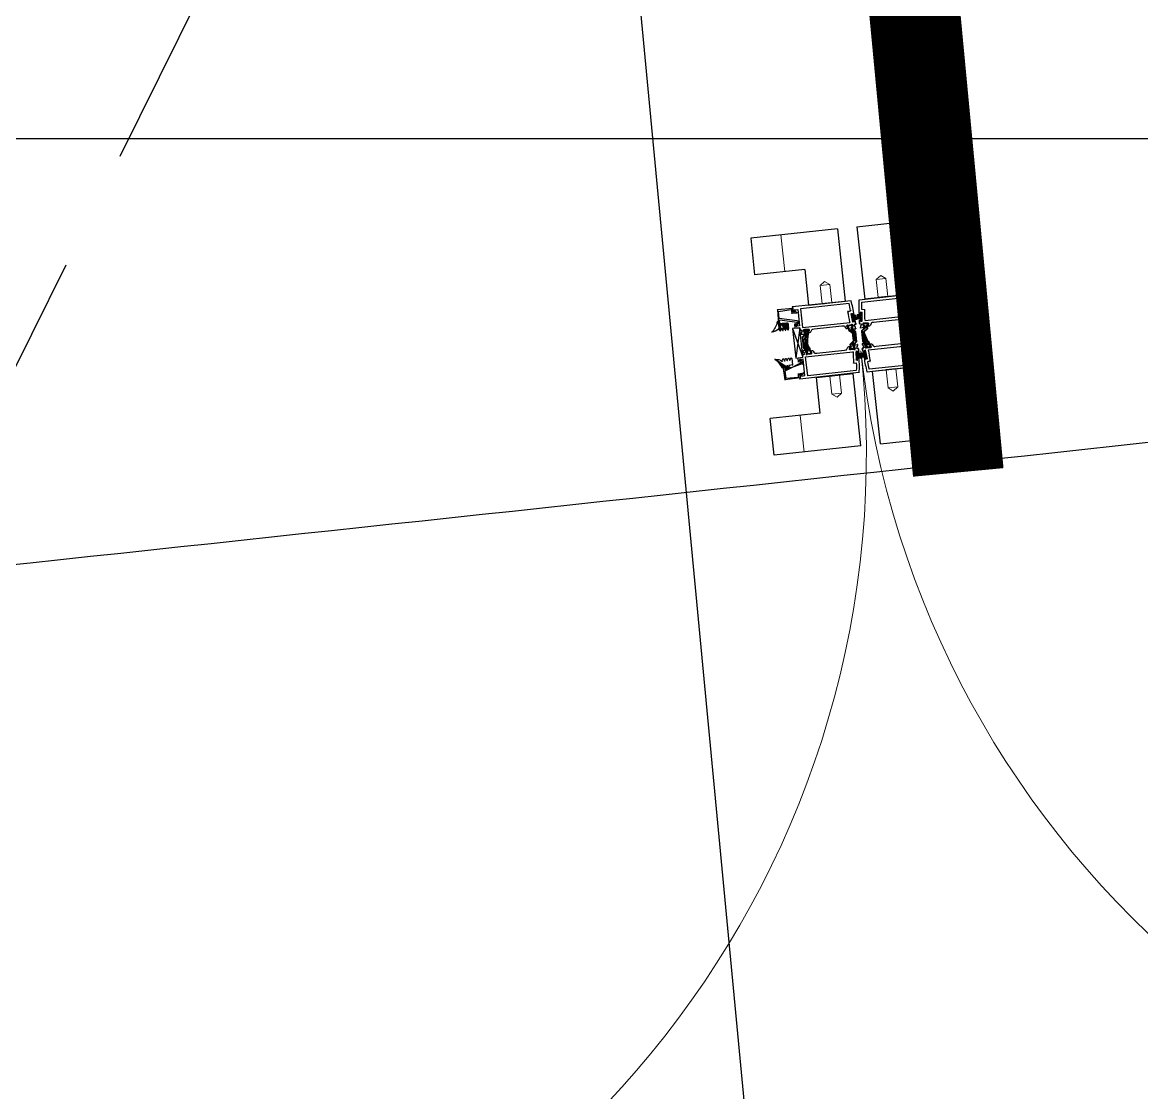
# Model space of a CAD drawing. Header units: inches. Extents: x 0 to 1813292486, y 0 to 3473589894.
# Drawn here: x 600656394 to 600657317, y 3473203231 to 3473204114 of the extents above; entities that cross this region are included whole.
import ezdxf

# ---------------------------------------------------------------- set-up
doc = ezdxf.new("R2010")
doc.units = ezdxf.units.IN
doc.header["$LTSCALE"] = 1000
doc.header["$MEASUREMENT"] = 0
for name, pattern in [('AX-MALL-GIRD-200$0$DOTE', [2.42, 2, -0.2, 0.02, -0.2]), ('AX-MALL-WALL-P02-QT$0$DASH', [0.35, 0.25, -0.1]), ('AX-MALL-WALL-P02-QT$0$HIDDEN', [0.375, 0.25, -0.125])]:
    doc.linetypes.add(name, pattern=pattern)
for name, color, linetype in [('A-Anno-Note', 241, 'Continuous'), ('AX-MALL-DIM-P02$0$A-Anno-Dims', 3, 'Continuous'), ('AX-MALL-DIM-P02$0$A-Detl-Thin', 131, 'Continuous'), ('AX-MALL-DIM-SY-P02$0$DIM_IDEN', 3, 'Continuous'), ('AX-MALL-GIRD-200$0$A-Grid', 222, 'AX-MALL-GIRD-200$0$DOTE'), ('AX-MALL-P02-200$0$A-Anno-Note', 241, 'Continuous'), ('AX-MALL-WALL-P02$0$A-Anno-Note', 241, 'Continuous'), ('AX-MALL-WALL-P02-QT$0$A-Anno-Note', 241, 'Continuous'), ('AX-MALL-WALL-P02-QT$0$A-Detl-Patt', 8, 'Continuous'), ('AX-MALL-WALL-P02-QT$0$A-Detl-Thin', 131, 'Continuous'), ('AX-MALL-WALL-P02-QT$0$A-Wind', 4, 'Continuous'), ('AX-MALL-WALL-P02-QT$0$STSF', 2, 'Continuous'), ('AX-MALL-WALL-P02-QT$0$XX', 6, 'AX-MALL-WALL-P02-QT$0$HIDDEN'), ('AX-MALL-ZTKD-P02$0$A-Anno-Note', 241, 'Continuous')]:
    doc.layers.add(name, color=color, linetype=linetype)
for name, color, linetype, lineweight in [('AX-MALL-WALL-P02-QT$0$01粗实线', 3, 'Continuous', 30), ('AX-MALL-WALL-P02-QT$0$02细实线', 7, 'Continuous', 13), ('AX-MALL-WALL-P02-QT$0$AM_SUPPR', 6, 'Continuous', 30)]:
    doc.layers.add(name, color=color, linetype=linetype, lineweight=lineweight)

# ---------------------------------------------------------------- blocks, each defined once
blk = doc.blocks.new('AX-MALL-GIRD-200')
at = {"layer": 'AX-MALL-GIRD-200$0$A-Grid'}
blk.add_line((600215588.64, 3473125707.55), (600573484.65, 3472992380.79), dxfattribs=at)
blk = doc.blocks.new('AX-MALL-WALL-P02-QT$0$tj')
at = {"layer": 'AX-MALL-WALL-P02-QT$0$A-Detl-Patt'}
h = blk.add_hatch(dxfattribs=at)
h.set_pattern_fill('STEEL', color=256, scale=100, angle=50.43184)
h.set_pattern_definition([(75, (-14278.2, 156289.83), (-153.340725, 41.087523), []), (75, (-14317.88, 156358.57), (-153.340725, 41.087523), [])])
edge = h.paths.add_edge_path()
edge.add_arc((274302.95, 370915.37), 354853.23, 270.9601094, 275.9513129)
edge.add_line((311095.32, 17974.67), (323404.29, 17664.9))
edge.add_arc((337498.59, -5423.03), 27049.98, 84.429647, 121.402457, ccw=False)
edge.add_line((340124.27, 21499.21), (352435.62, 23411.52))
edge.add_line((352435.62, 23411.52), (352460.33, 23263.57))
edge.add_arc((262948.98, 558936.34), 543099.99, 279.486523, 288.50533)
edge.add_line((435325.04, 43917.81), (435185.93, 44187.61))
edge.add_arc((262948.98, 558936.34), 542799.99, 279.5181655, 288.5004443, ccw=False)
edge.add_line((352706.54, 23608.96), (352681.73, 23756.89))
edge.add_line((352681.73, 23756.89), (340117.77, 21803.84))
edge.add_arc((337510.1, -5455.01), 27383.3, 84.535526, 121.202684)
edge.add_line((323323.71, 17967.02), (311085.76, 18275.01))
edge.add_arc((274273.81, 371474.54), 355112.69, 270.9641106, 275.9501262, ccw=False)
edge.add_line((280248.98, 16412.11), (280248.98, 16111.96))
blk = doc.blocks.new('AX-MALL-WALL-P02-QT$0$A$C2EA612DB')
at = {"layer": 'AX-MALL-WALL-P02-QT$0$01粗实线'}
for p, q in [((0, 75), (0, 37)), ((90, 75), (0, 75)), ((90, 75), (90, 0)), ((52, 37), (0, 37)), ((52, 37), (52, 0)), ((52, 0), (90, 0)), ((66, 0), (76, 0))]:
    blk.add_line(p, q, dxfattribs=at)
at = {"layer": 'AX-MALL-WALL-P02-QT$0$02细实线', "color": 2, "linetype": 'AX-MALL-WALL-P02-QT$0$HIDDEN'}
for p, q in [((31.2, 75), (31.2, 37)), ((66, 18.7), (71, 22.4)), ((66, 18.7), (66, 0)), ((66, 18.7), (76, 18.7)), ((76, 18.7), (71, 22.4)), ((76, 18.7), (76, 0))]:
    blk.add_line(p, q, dxfattribs=at)
blk = doc.blocks.new('AX-MALL-WALL-P02-QT$0$A$C195A1D1F')
at = {"layer": 'AX-MALL-WALL-P02-QT$0$XX'}
for p, q in [((0.79, 1.75), (3.71, 1.75)), ((0.79, 1.25), (3.71, 1.25)), ((0.79, 0.75), (3.71, 0.75)), ((0.79, 0.25), (3.71, 0.25)), ((0.79, -0.25), (3.71, -0.25)), ((0.79, -0.75), (3.71, -0.75)), ((0.79, -1.25), (3.71, -1.25)), ((0.79, -1.75), (3.71, -1.75))]:
    blk.add_line(p, q, dxfattribs=at)
blk.add_lwpolyline([(0, 2.85), (0.79, 2.85), (0.79, -2.85), (0, -2.85)], close=True, dxfattribs=at)
blk = doc.blocks.new('AX-MALL-WALL-P02-QT$0$A$C0FEF3F33')
at = {"linetype": 'Continuous'}
h = blk.add_hatch(dxfattribs=at)
h.set_pattern_fill('ANSI37', color=1)
h.set_pattern_definition([(45, (6160.8299, -12458.072), (-1.12253202, 1.12253202), []), (135, (6160.8299, -12458.072), (-1.12253202, -1.12253202), [])])
edge = h.paths.add_edge_path()
edge.add_arc((0.91, 1.2), 0.3, 21.07099, 90, ccw=False)
edge.add_arc((15.34, 5.37), 14.72, 196.02647, 230.78566)
edge.add_arc((5.9, -6.3), 0.3, -96.66933, 63.31705, ccw=False)
edge.add_arc((6.91, 2.34), 9, 225.56946, 263.33067, ccw=False)
edge.add_arc((0.4, -4.3), 0.3, 45.56946, 164.03471)
edge.add_line((0.11, -4.22), (-0.32, -5.71))
edge.add_arc((-0.7, -5.6), 0.4, 195.96528, 344.03471, ccw=False)
edge.add_line((-1.08, -5.71), (-1.51, -4.22))
edge.add_arc((-1.8, -4.3), 0.3, 15.96528, 164.03471)
edge.add_line((-2.09, -4.22), (-2.52, -5.71))
edge.add_arc((-2.9, -5.6), 0.4, 195.96528, 344.03471, ccw=False)
edge.add_line((-3.28, -5.71), (-3.71, -4.22))
edge.add_arc((-4, -4.3), 0.3, 15.96528, 164.03471)
edge.add_line((-4.29, -4.22), (-4.72, -5.71))
edge.add_arc((-5.1, -5.6), 0.4, 195.96528, 344.03471, ccw=False)
edge.add_line((-5.48, -5.71), (-5.91, -4.22))
edge.add_arc((-6.2, -4.3), 0.3, 15.96528, 164.03471)
edge.add_line((-6.49, -4.22), (-6.92, -5.71))
edge.add_arc((-7.3, -5.6), 0.4, 180, 344.03471, ccw=False)
edge.add_line((-7.7, -5.6), (-7.7, -0.3))
edge.add_arc((-7.4, -0.3), 0.3, 90, 180, ccw=False)
edge.add_line((-7.4, 0), (0, 0))
edge.add_line((0, 0), (0, 1.5))
edge.add_line((0, 1.5), (0.91, 1.5))
at = {"color": 1, "linetype": 'Continuous'}
blk.add_lwpolyline([(0.91, 1.5, -0.310169), (1.19, 1.31, 0.152839), (6.03, -6.03, -0.838998), (5.87, -6.6, -0.166272), (0.61, -4.09, 0.568456), (0.11, -4.22), (-0.32, -5.71, -0.754029), (-1.08, -5.71), (-1.51, -4.22, 0.754029), (-2.09, -4.22), (-2.52, -5.71, -0.754029), (-3.28, -5.71), (-3.71, -4.22, 0.754029), (-4.29, -4.22), (-4.72, -5.71, -0.754029), (-5.48, -5.71), (-5.91, -4.22, 0.754029), (-6.49, -4.22), (-6.92, -5.71, -0.869553), (-7.7, -5.6), (-7.7, -0.3, -0.414214), (-7.4, 0), (0, 0), (0, 1.5)], format="xyb", close=True, dxfattribs=at)
blk = doc.blocks.new('AX-MALL-WALL-P02-QT$0$A$C47735951')
at = {"linetype": 'Continuous'}
h = blk.add_hatch(dxfattribs=at)
h.set_pattern_fill('ANSI37', color=1)
h.set_pattern_definition([(45, (-14348253.0775, -8942151.1806), (-1.12253201513, 1.12253201513), []), (135, (-14348253.0775, -8942151.1806), (-1.12253201513, -1.12253201513), [])])
edge = h.paths.add_edge_path()
edge.add_arc((0.4, 4.3), 0.3, 195.96529, 314.43054, ccw=False)
edge.add_line((0.11, 4.22), (-0.32, 5.71))
edge.add_arc((-0.7, 5.6), 0.4, 15.96529, 164.03472)
edge.add_line((-1.08, 5.71), (-1.51, 4.22))
edge.add_arc((-1.8, 4.3), 0.3, 195.96529, 344.03472, ccw=False)
edge.add_line((-2.09, 4.22), (-2.52, 5.71))
edge.add_arc((-2.9, 5.6), 0.4, 15.96529, 164.03472)
edge.add_line((-3.28, 5.71), (-3.71, 4.22))
edge.add_arc((-4, 4.3), 0.3, 195.96529, 344.03472, ccw=False)
edge.add_line((-4.29, 4.22), (-4.72, 5.71))
edge.add_arc((-5.1, 5.6), 0.4, 15.96529, 164.03472)
edge.add_line((-5.48, 5.71), (-5.91, 4.22))
edge.add_arc((-6.2, 4.3), 0.3, 195.96529, 344.03472, ccw=False)
edge.add_line((-6.49, 4.22), (-6.92, 5.71))
edge.add_arc((-7.3, 5.6), 0.4, 15.96529, 180)
edge.add_line((-7.7, 5.6), (-7.7, 0.3))
edge.add_arc((-7.4, 0.3), 0.3, 180, 270)
edge.add_line((-7.4, 0), (-4.9, 0))
edge.add_arc((-4.9, -0.2), 0.2, 0, 90, ccw=False)
edge.add_line((-4.7, -0.2), (-4.7, -1.1))
edge.add_arc((-4.9, -1.1), 0.2, -90, 0, ccw=False)
edge.add_line((-4.9, -1.3), (-5.25, -1.3))
edge.add_arc((-5.25, -1.5), 0.2, 90, 226.21621)
edge.add_line((-5.39, -1.64), (-4.6, -2.4))
edge.add_line((-4.6, -2.4), (-2.2, -2.4))
edge.add_line((-2.2, -2.4), (-1.41, -1.64))
edge.add_arc((-1.55, -1.5), 0.2, 313.7838, 450)
edge.add_line((-1.55, -1.3), (-1.9, -1.3))
edge.add_arc((-1.9, -1.1), 0.2, 180, 270, ccw=False)
edge.add_line((-2.1, -1.1), (-2.1, -0.2))
edge.add_arc((-1.9, -0.2), 0.2, 90, 180, ccw=False)
edge.add_line((-1.9, 0), (0, 0))
edge.add_line((0, 0), (0, -1.5))
edge.add_line((0, -1.5), (0.91, -1.5))
edge.add_arc((0.91, -1.2), 0.3, 270, 338.92901)
edge.add_arc((15.34, -5.37), 14.72, 129.21434, 163.97353, ccw=False)
edge.add_arc((5.9, 6.3), 0.3, 296.68295, 456.66933)
edge.add_arc((6.91, -2.34), 9, 96.66933, 134.43054)
edge = h.paths.add_edge_path(flags=16)
edge.add_arc((-3.4, -1.1), 0.5, -180, 0, ccw=False)
edge.add_line((-3.9, -1.1), (-3.9, -0.1))
edge.add_line((-3.9, -0.1), (-2.9, -0.1))
edge.add_line((-2.9, -0.1), (-2.9, -1.1))
at = {"color": 1}
blk.add_lwpolyline([(0.61, 4.09, -0.568456), (0.11, 4.22), (-0.32, 5.71, 0.754029), (-1.08, 5.71), (-1.51, 4.22, -0.754029), (-2.09, 4.22), (-2.52, 5.71, 0.754029), (-3.28, 5.71), (-3.71, 4.22, -0.754029), (-4.29, 4.22), (-4.72, 5.71, 0.754029), (-5.48, 5.71), (-5.91, 4.22, -0.754029), (-6.49, 4.22), (-6.92, 5.71, 0.869553), (-7.7, 5.6), (-7.7, 0.3, 0.414214), (-7.4, 0), (-4.9, 0, -0.414214), (-4.7, -0.2), (-4.7, -1.1, -0.414214), (-4.9, -1.3), (-5.25, -1.3, 0.675882), (-5.39, -1.64), (-4.6, -2.4), (-2.2, -2.4), (-1.41, -1.64, 0.675882), (-1.55, -1.3), (-1.9, -1.3, -0.414214), (-2.1, -1.1), (-2.1, -0.2, -0.414214), (-1.9, 0), (0, 0), (0, -1.5), (0.91, -1.5, 0.310169), (1.19, -1.31, -0.152839), (6.03, 6.03, 0.838998), (5.87, 6.6, 0.166272), (0.61, 4.09)], format="xyb", dxfattribs=at)
blk.add_lwpolyline([(-2.9, -1.1, -1), (-3.9, -1.1), (-3.9, -0.1), (-2.9, -0.1)], format="xyb", close=True, dxfattribs=at)
blk = doc.blocks.new('AX-MALL-WALL-P02-QT$0$A$C35FC129B')
h = blk.add_hatch()
h.set_pattern_fill('NET', color=6, scale=0.5, angle=405)
h.set_pattern_definition([(135, (14354323.3384, -8936049.7724), (1.12253201513, 1.12253201513), []), (45, (14354323.3384, -8936049.7724), (1.12253201513, -1.12253201513), [])])
edge = h.paths.add_edge_path()
edge.add_arc((-41.1, -7.7), 0.2, 168.79911, 251.20088, ccw=False)
edge.add_line((-41.29, -7.66), (-41.31, -7.63))
edge.add_arc((-40.45, -7.13), 1, 180, 210, ccw=False)
edge.add_line((-41.45, -7.13), (-41.45, -5.65))
edge.add_line((-41.45, -5.65), (-44.35, -3.38))
edge.add_line((-44.35, -3.38), (-44.35, 3.38))
edge.add_line((-44.35, 3.38), (-41.45, 5.65))
edge.add_line((-41.45, 5.65), (-41.45, 7.13))
edge.add_arc((-40.45, 7.13), 1, 150, 180, ccw=False)
edge.add_line((-41.31, 7.63), (-41.29, 7.66))
edge.add_arc((-41.1, 7.7), 0.2, 108.79912, 191.20088, ccw=False)
edge.add_line((-41.16, 7.89), (-40.35, 9.3))
edge.add_line((-40.35, 9.3), (-40.35, 9.6))
edge.add_arc((-40.75, 9.6), 0.4, 0, 90)
edge.add_line((-40.75, 10), (-44.15, 10))
edge.add_arc((-44.15, 9.6), 0.4, 90, 180)
edge.add_line((-44.55, 9.6), (-44.55, 9.3))
edge.add_line((-44.55, 9.3), (-43.68, 7.79))
edge.add_line((-43.68, 7.79), (-43.64, 7.79))
edge.add_arc((-43.64, 7.59), 0.2, -30.29742, 89.70258, ccw=False)
edge.add_line((-43.47, 7.49), (-43.5, 7.44))
edge.add_arc((-44.45, 7.13), 1, 0, 18.11011, ccw=False)
edge.add_line((-43.45, 7.13), (-43.45, 6.63))
edge.add_line((-43.45, 6.63), (-46.35, 4.35))
edge.add_line((-46.35, 4.35), (-46.35, -4.35))
edge.add_line((-46.35, -4.35), (-43.45, -6.63))
edge.add_line((-43.45, -6.63), (-43.45, -7.13))
edge.add_arc((-44.45, -7.13), 1, -18.11011, 0, ccw=False)
edge.add_line((-43.5, -7.44), (-43.47, -7.49))
edge.add_arc((-43.64, -7.59), 0.2, -89.70258, 30.29742, ccw=False)
edge.add_line((-43.64, -7.79), (-43.68, -7.79))
edge.add_line((-43.68, -7.79), (-44.55, -9.3))
edge.add_line((-44.55, -9.3), (-44.55, -9.6))
edge.add_arc((-44.15, -9.6), 0.4, 180, 270)
edge.add_line((-44.15, -10), (-40.75, -10))
edge.add_arc((-40.75, -9.6), 0.4, 270, 360)
edge.add_line((-40.35, -9.6), (-40.35, -9.3))
edge.add_line((-40.35, -9.3), (-41.16, -7.89))
h = blk.add_hatch()
h.set_pattern_fill('NET', color=6, scale=0.5, angle=405)
h.set_pattern_definition([(45, (-14354372.333, -8936049.7724), (-1.12253201513, 1.12253201513), []), (135, (-14354372.333, -8936049.7724), (-1.12253201513, -1.12253201513), [])])
edge = h.paths.add_edge_path()
edge.add_arc((-7.9, -7.7), 0.2, 288.79912, 371.20089)
edge.add_line((-7.7, -7.66), (-7.68, -7.63))
edge.add_arc((-8.55, -7.13), 1, 330, 360)
edge.add_line((-7.55, -7.13), (-7.55, -5.65))
edge.add_line((-7.55, -5.65), (-4.65, -3.38))
edge.add_line((-4.65, -3.38), (-4.65, 3.38))
edge.add_line((-4.65, 3.38), (-7.55, 5.65))
edge.add_line((-7.55, 5.65), (-7.55, 7.13))
edge.add_arc((-8.55, 7.13), 1, 360, 390)
edge.add_line((-7.68, 7.63), (-7.7, 7.66))
edge.add_arc((-7.9, 7.7), 0.2, 348.79912, 431.20088)
edge.add_line((-7.83, 7.89), (-8.65, 9.3))
edge.add_line((-8.65, 9.3), (-8.65, 9.6))
edge.add_arc((-8.25, 9.6), 0.4, 90, 180, ccw=False)
edge.add_line((-8.25, 10), (-4.85, 10))
edge.add_arc((-4.85, 9.6), 0.4, 0, 90, ccw=False)
edge.add_line((-4.45, 9.6), (-4.45, 9.3))
edge.add_line((-4.45, 9.3), (-5.32, 7.79))
edge.add_line((-5.32, 7.79), (-5.36, 7.79))
edge.add_arc((-5.36, 7.59), 0.2, 90.29742, 210.29742)
edge.add_line((-5.53, 7.49), (-5.5, 7.44))
edge.add_arc((-4.55, 7.13), 1, 161.88989, 180)
edge.add_line((-5.55, 7.13), (-5.55, 6.63))
edge.add_line((-5.55, 6.63), (-2.65, 4.35))
edge.add_line((-2.65, 4.35), (-2.65, -4.35))
edge.add_line((-2.65, -4.35), (-5.55, -6.63))
edge.add_line((-5.55, -6.63), (-5.55, -7.13))
edge.add_arc((-4.55, -7.13), 1, 180, 198.11011)
edge.add_line((-5.5, -7.44), (-5.53, -7.49))
edge.add_arc((-5.36, -7.59), 0.2, 149.70258, 269.70258)
edge.add_line((-5.36, -7.79), (-5.32, -7.79))
edge.add_line((-5.32, -7.79), (-4.45, -9.3))
edge.add_line((-4.45, -9.3), (-4.45, -9.6))
edge.add_arc((-4.85, -9.6), 0.4, -90, 0, ccw=False)
edge.add_line((-4.85, -10), (-8.25, -10))
edge.add_arc((-8.25, -9.6), 0.4, 180, 270, ccw=False)
edge.add_line((-8.65, -9.6), (-8.65, -9.3))
edge.add_line((-8.65, -9.3), (-7.83, -7.89))
h = blk.add_hatch()
h.set_pattern_fill('NET', color=6, scale=0.5, angle=405)
h.set_pattern_definition([(135, (14354372.5198, -8936049.7724), (1.12253201513, 1.12253201513), []), (45, (14354372.5198, -8936049.7724), (1.12253201513, -1.12253201513), [])])
edge = h.paths.add_edge_path()
edge.add_arc((8.08, -7.7), 0.2, 168.79911, 251.20088, ccw=False)
edge.add_line((7.89, -7.66), (7.87, -7.63))
edge.add_arc((8.73, -7.13), 1, 180, 210, ccw=False)
edge.add_line((7.73, -7.13), (7.73, -5.65))
edge.add_line((7.73, -5.65), (4.84, -3.38))
edge.add_line((4.84, -3.38), (4.84, 3.38))
edge.add_line((4.84, 3.38), (7.73, 5.65))
edge.add_line((7.73, 5.65), (7.73, 7.13))
edge.add_arc((8.73, 7.13), 1, 150, 180, ccw=False)
edge.add_line((7.87, 7.63), (7.89, 7.66))
edge.add_arc((8.08, 7.7), 0.2, 108.79912, 191.20088, ccw=False)
edge.add_line((8.02, 7.89), (8.83, 9.3))
edge.add_line((8.83, 9.3), (8.83, 9.6))
edge.add_arc((8.43, 9.6), 0.4, 0, 90)
edge.add_line((8.43, 10), (5.03, 10))
edge.add_arc((5.03, 9.6), 0.4, 90, 180)
edge.add_line((4.63, 9.6), (4.63, 9.3))
edge.add_line((4.63, 9.3), (5.51, 7.79))
edge.add_line((5.51, 7.79), (5.54, 7.79))
edge.add_arc((5.54, 7.59), 0.2, -30.29742, 89.70258, ccw=False)
edge.add_line((5.72, 7.49), (5.68, 7.44))
edge.add_arc((4.73, 7.13), 1, 0, 18.11011, ccw=False)
edge.add_line((5.73, 7.13), (5.73, 6.63))
edge.add_line((5.73, 6.63), (2.84, 4.35))
edge.add_line((2.84, 4.35), (2.84, -4.35))
edge.add_line((2.84, -4.35), (5.73, -6.63))
edge.add_line((5.73, -6.63), (5.73, -7.13))
edge.add_arc((4.73, -7.13), 1, -18.11011, 0, ccw=False)
edge.add_line((5.68, -7.44), (5.72, -7.49))
edge.add_arc((5.54, -7.59), 0.2, -89.70258, 30.29742, ccw=False)
edge.add_line((5.54, -7.79), (5.51, -7.79))
edge.add_line((5.51, -7.79), (4.63, -9.3))
edge.add_line((4.63, -9.3), (4.63, -9.6))
edge.add_arc((5.03, -9.6), 0.4, 180, 270)
edge.add_line((5.03, -10), (8.43, -10))
edge.add_arc((8.43, -9.6), 0.4, 270, 360)
edge.add_line((8.83, -9.6), (8.83, -9.3))
edge.add_line((8.83, -9.3), (8.02, -7.89))
h = blk.add_hatch()
h.set_pattern_fill('NET', color=6, scale=0.5, angle=405)
h.set_pattern_definition([(45, (-14354323.1516, -8936049.7724), (-1.12253201513, 1.12253201513), []), (135, (-14354323.1516, -8936049.7724), (-1.12253201513, -1.12253201513), [])])
edge = h.paths.add_edge_path()
edge.add_arc((41.28, -7.7), 0.2, 288.79912, 371.20089)
edge.add_line((41.48, -7.66), (41.5, -7.63))
edge.add_arc((40.63, -7.13), 1, 330, 360)
edge.add_line((41.63, -7.13), (41.63, -5.65))
edge.add_line((41.63, -5.65), (44.53, -3.38))
edge.add_line((44.53, -3.38), (44.53, 3.38))
edge.add_line((44.53, 3.38), (41.63, 5.65))
edge.add_line((41.63, 5.65), (41.63, 7.13))
edge.add_arc((40.63, 7.13), 1, 360, 390)
edge.add_line((41.5, 7.63), (41.48, 7.66))
edge.add_arc((41.28, 7.7), 0.2, 348.79912, 431.20088)
edge.add_line((41.35, 7.89), (40.53, 9.3))
edge.add_line((40.53, 9.3), (40.53, 9.6))
edge.add_arc((40.93, 9.6), 0.4, 90, 180, ccw=False)
edge.add_line((40.93, 10), (44.33, 10))
edge.add_arc((44.33, 9.6), 0.4, 0, 90, ccw=False)
edge.add_line((44.73, 9.6), (44.73, 9.3))
edge.add_line((44.73, 9.3), (43.86, 7.79))
edge.add_line((43.86, 7.79), (43.82, 7.79))
edge.add_arc((43.83, 7.59), 0.2, 90.29742, 210.29742)
edge.add_line((43.65, 7.49), (43.68, 7.44))
edge.add_arc((44.63, 7.13), 1, 161.88989, 180)
edge.add_line((43.63, 7.13), (43.63, 6.63))
edge.add_line((43.63, 6.63), (46.53, 4.35))
edge.add_line((46.53, 4.35), (46.53, -4.35))
edge.add_line((46.53, -4.35), (43.63, -6.63))
edge.add_line((43.63, -6.63), (43.63, -7.13))
edge.add_arc((44.63, -7.13), 1, 180, 198.11011)
edge.add_line((43.68, -7.44), (43.65, -7.49))
edge.add_arc((43.83, -7.59), 0.2, 149.70258, 269.70258)
edge.add_line((43.82, -7.79), (43.86, -7.79))
edge.add_line((43.86, -7.79), (44.73, -9.3))
edge.add_line((44.73, -9.3), (44.73, -9.6))
edge.add_arc((44.33, -9.6), 0.4, 270, 360, ccw=False)
edge.add_line((44.33, -10), (40.93, -10))
edge.add_arc((40.93, -9.6), 0.4, 180, 270, ccw=False)
edge.add_line((40.53, -9.6), (40.53, -9.3))
edge.add_line((40.53, -9.3), (41.35, -7.89))
at = {"color": 6}
for p, q in [((-47.74, 12.25), (-53.77, -12.25)), ((-53.77, 12.25), (-47.74, -12.25)), ((47.93, 12.25), (53.95, -12.25)), ((53.95, 12.25), (47.93, -12.25))]:
    blk.add_line(p, q, dxfattribs=at)
for points in [[(-47.74, 12.25), (-53.77, 12.25), (-53.77, -12.25), (-47.74, -12.25)], [(47.93, 12.25), (53.95, 12.25), (53.95, -12.25), (47.93, -12.25)]]:
    blk.add_lwpolyline(points, close=True, dxfattribs=at)
at = {"layer": 'AX-MALL-WALL-P02-QT$0$AM_SUPPR', "color": 3}
for points in [[(-50.47, 25.96, -0.414214), (-50.77, 25.66), (-51.67, 25.66, -0.414214), (-51.97, 25.96), (-51.97, 28.56, 0.414214), (-52.27, 28.86), (-64.47, 28.86, 0.414214), (-64.77, 28.56), (-64.77, 17.46), (-63.77, 17.46), (-63.77, 20.63), (-49.53, 17.09, -0.518846), (-49.33, 16.56), (-50.62, 14.62, 1), (-49.78, 14.06), (-48.49, 16, 0.518846), (-49.29, 18.06), (-63.77, 21.66), (-63.77, 27.56, -0.414214), (-63.47, 27.86), (-53.27, 27.86, -0.414214), (-52.97, 27.56), (-52.97, 24.96, 0.414214), (-52.67, 24.66), (-48.77, 24.66, 0.701033), (-48.57, 25.19), (-49.97, 26.39, 0.64077), (-50.47, 26.16)], [(-1.71, 10, 0.425106), (-1.41, 10.31, 0.004267), (-1.54, 13.22, 0.398451), (-1.84, 13.5), (-2.26, 13.5, 0.434701), (-2.56, 13.18), (-2.5, 12.32, -0.434701), (-2.8, 12), (-3.7, 12, -0.394019), (-4, 12.28), (-4.48, 19.18, -0.434701), (-4.18, 19.5), (-3.28, 19.5, -0.394019), (-2.98, 19.22), (-2.92, 18.28, 0.394019), (-2.62, 18), (-2.19, 18, 0.439087), (-1.89, 18.33, 0.016885), (-3.25, 29.75, 0.365321), (-3.54, 30), (-52.24, 30), (-52.24, 29.5), (-51.74, 29.5), (-51.74, 25.95), (-50.74, 25.95), (-50.74, 27.45), (-47.74, 27.45), (-47.74, 13.75), (-50.74, 13.75), (-50.74, 15.75), (-51.74, 15.75), (-51.74, 12.25), (-47.74, 12.25), (-47.74, 10.3, 0.414214), (-47.44, 10), (-46.74, 10, -0.414214), (-46.24, 9.5), (-46.24, 8.7, -0.414214), (-46.44, 8.5), (-46.66, 8.5, 0.315299), (-46.85, 8.37), (-47.43, 6.77, 0.548619), (-47.22, 6.5), (-44.7, 6.72, 0.176327), (-44.58, 6.78), (-44.2, 7.16, 0.57735), (-44.29, 7.49), (-44.44, 7.53, -0.291473), (-44.6, 7.71), (-44.94, 9.62), (-44.94, 10, -0.864689), (-43.96, 10.14, 0.331679), (-43.77, 10), (-40.54, 10, -0.414214), (-40.24, 9.7), (-40.24, 9.39), (-41.22, 7.73, 0.57968), (-41.09, 7.5), (-39.84, 7.5, 0.266079), (-38.97, 7.99), (-38.09, 9.51, -0.266079), (-37.23, 10), (-36.02, 10), (-13.11, 10), (-11.91, 10, -0.266079), (-11.05, 9.51), (-10.16, 7.99, 0.266079), (-9.3, 7.5), (-8.05, 7.5, 0.57968), (-7.92, 7.73), (-8.9, 9.39), (-8.9, 9.7, -0.414214), (-8.6, 10), (-5.37, 10, 0.331679), (-5.17, 10.14, -0.864689), (-4.2, 10), (-4.2, 9.62), (-4.53, 7.71, -0.291473), (-4.7, 7.53), (-4.85, 7.49, 0.57735), (-4.94, 7.16), (-4.56, 6.78, 0.176327), (-4.43, 6.72), (-1.91, 6.5, 0.548619), (-1.71, 6.77), (-2.29, 8.37, 0.315299), (-2.48, 8.5), (-2.7, 8.5, -0.414214), (-2.9, 8.7), (-2.9, 9.5, -0.414214), (-2.4, 10)], [(-6.2, 12.31, 0.013385), (-6.88, 21.15, -0.444917), (-6.38, 21.7), (-4.54, 21.7, 0.44564), (-4.44, 21.81, 0.008843), (-5.17, 27.71, 0.373361), (-5.27, 27.8), (-45.44, 27.8, 0.414214), (-45.54, 27.7), (-45.54, 12.2), (-6.3, 12.2, 0.428978)], [(1.89, 10, -0.425106), (1.59, 10.31, -0.004267), (1.73, 13.22, -0.398451), (2.03, 13.5), (2.45, 13.5, -0.434701), (2.75, 13.18), (2.69, 12.32, 0.434701), (2.99, 12), (3.89, 12, 0.394019), (4.19, 12.28), (4.67, 19.18, 0.434701), (4.37, 19.5), (3.47, 19.5, 0.394019), (3.17, 19.22), (3.1, 18.28, -0.394019), (2.8, 18), (2.38, 18, -0.439087), (2.08, 18.33, -0.016885), (3.43, 29.75, -0.365321), (3.73, 30), (52.43, 30), (52.43, 29.5), (51.93, 29.5), (51.93, 25.95), (50.93, 25.95), (50.93, 27.45), (47.93, 27.45), (47.93, 13.75), (50.93, 13.75), (50.93, 15.75), (51.93, 15.75), (51.93, 12.25), (47.93, 12.25), (47.93, 10.3, -0.414214), (47.63, 10), (46.93, 10, 0.414214), (46.43, 9.5), (46.43, 8.7, 0.414214), (46.63, 8.5), (46.84, 8.5, -0.315299), (47.03, 8.37), (47.61, 6.77, -0.548619), (47.41, 6.5), (44.89, 6.72, -0.176327), (44.76, 6.78), (44.39, 7.16, -0.57735), (44.47, 7.49), (44.63, 7.53, 0.291473), (44.79, 7.71), (45.13, 9.62), (45.13, 10, 0.864689), (44.15, 10.14, -0.331679), (43.96, 10), (40.73, 10, 0.414214), (40.43, 9.7), (40.43, 9.39), (41.41, 7.73, -0.57968), (41.28, 7.5), (40.02, 7.5, -0.266079), (39.16, 7.99), (38.27, 9.51, 0.266079), (37.41, 10), (36.21, 10), (13.3, 10), (12.1, 10, 0.266079), (11.23, 9.51), (10.35, 7.99, -0.266079), (9.49, 7.5), (8.23, 7.5, -0.57968), (8.1, 7.73), (9.08, 9.39), (9.08, 9.7, 0.414214), (8.78, 10), (5.55, 10, -0.331679), (5.36, 10.14, 0.864689), (4.38, 10), (4.38, 9.62), (4.72, 7.71, 0.291473), (4.88, 7.53), (5.03, 7.49, -0.57735), (5.12, 7.16), (4.74, 6.78, -0.176327), (4.62, 6.72), (2.1, 6.5, -0.548619), (1.89, 6.77), (2.48, 8.37, -0.315299), (2.66, 8.5), (2.88, 8.5, 0.414214), (3.08, 8.7), (3.08, 9.5, 0.414214), (2.58, 10)], [(6.38, 12.31, -0.013385), (7.07, 21.15, 0.444917), (6.57, 21.7), (4.72, 21.7, -0.44564), (4.62, 21.81, -0.008843), (5.36, 27.71, -0.373361), (5.46, 27.8), (45.63, 27.8, -0.414214), (45.73, 27.7), (45.73, 12.2), (6.48, 12.2, -0.428978)], [(50.65, 25.96, 0.414214), (50.95, 25.66), (51.85, 25.66, 0.414214), (52.15, 25.96), (52.15, 28.56, -0.414214), (52.45, 28.86), (64.65, 28.86, -0.414214), (64.95, 28.56), (64.95, 17.46), (63.95, 17.46), (63.95, 20.63), (49.72, 17.09, 0.518846), (49.51, 16.56), (50.8, 14.62, -1), (49.97, 14.06), (48.68, 16, -0.518846), (49.48, 18.06), (63.95, 21.66), (63.95, 27.56, 0.414214), (63.65, 27.86), (53.45, 27.86, 0.414214), (53.15, 27.56), (53.15, 24.96, -0.414214), (52.85, 24.66), (48.95, 24.66, -0.701033), (48.76, 25.19), (50.16, 26.39, -0.64077), (50.65, 26.16)], [(-1.71, -10, -0.425106), (-1.41, -10.31, -0.004267), (-1.54, -13.22, -0.398451), (-1.84, -13.5), (-2.26, -13.5, -0.434701), (-2.56, -13.18), (-2.5, -12.32, 0.434701), (-2.8, -12), (-3.7, -12, 0.394019), (-4, -12.28), (-4.48, -19.18, 0.434701), (-4.18, -19.5), (-3.28, -19.5, 0.394019), (-2.98, -19.22), (-2.92, -18.28, -0.394019), (-2.62, -18), (-2.19, -18, -0.439087), (-1.89, -18.33, -0.016885), (-3.25, -29.75, -0.365321), (-3.54, -30), (-52.24, -30), (-52.24, -29.5), (-51.74, -29.5), (-51.74, -25.95), (-50.74, -25.95), (-50.74, -27.45), (-47.74, -27.45), (-47.74, -13.75), (-50.74, -13.75), (-50.74, -15.75), (-51.74, -15.75), (-51.74, -12.25), (-47.74, -12.25), (-47.74, -10.3, -0.414214), (-47.44, -10), (-46.74, -10, 0.414214), (-46.24, -9.5), (-46.24, -8.7, 0.414214), (-46.44, -8.5), (-46.66, -8.5, -0.315299), (-46.85, -8.37), (-47.43, -6.77, -0.548619), (-47.22, -6.5), (-44.7, -6.72, -0.176327), (-44.58, -6.78), (-44.2, -7.16, -0.57735), (-44.29, -7.49), (-44.44, -7.53, 0.291473), (-44.6, -7.71), (-44.94, -9.62), (-44.94, -10, 0.864689), (-43.96, -10.14, -0.331679), (-43.77, -10), (-40.54, -10, 0.414214), (-40.24, -9.7), (-40.24, -9.39), (-41.22, -7.73, -0.57968), (-41.09, -7.5), (-39.84, -7.5, -0.266079), (-38.97, -7.99), (-38.09, -9.51, 0.266079), (-37.23, -10), (-36.02, -10), (-13.11, -10), (-11.91, -10, 0.266079), (-11.05, -9.51), (-10.16, -7.99, -0.266079), (-9.3, -7.5), (-8.05, -7.5, -0.57968), (-7.92, -7.73), (-8.9, -9.39), (-8.9, -9.7, 0.414214), (-8.6, -10), (-5.37, -10, -0.331679), (-5.17, -10.14, 0.864689), (-4.2, -10), (-4.2, -9.62), (-4.53, -7.71, 0.291473), (-4.7, -7.53), (-4.85, -7.49, -0.57735), (-4.94, -7.16), (-4.56, -6.78, -0.176327), (-4.43, -6.72), (-1.91, -6.5, -0.548619), (-1.71, -6.77), (-2.29, -8.37, -0.315299), (-2.48, -8.5), (-2.7, -8.5, 0.414214), (-2.9, -8.7), (-2.9, -9.5, 0.414214), (-2.4, -10)], [(1.89, -10, 0.425106), (1.59, -10.31, 0.004267), (1.73, -13.22, 0.398451), (2.03, -13.5), (2.45, -13.5, 0.434701), (2.75, -13.18), (2.69, -12.32, -0.434701), (2.99, -12), (3.89, -12, -0.394019), (4.19, -12.28), (4.67, -19.18, -0.434701), (4.37, -19.5), (3.47, -19.5, -0.394019), (3.17, -19.22), (3.1, -18.28, 0.394019), (2.8, -18), (2.38, -18, 0.439087), (2.08, -18.33, 0.016885), (3.43, -29.75, 0.365321), (3.73, -30), (52.43, -30), (52.43, -29.5), (51.93, -29.5), (51.93, -25.95), (50.93, -25.95), (50.93, -27.45), (47.93, -27.45), (47.93, -13.75), (50.93, -13.75), (50.93, -15.75), (51.93, -15.75), (51.93, -12.25), (47.93, -12.25), (47.93, -10.3, 0.414214), (47.63, -10), (46.93, -10, -0.414214), (46.43, -9.5), (46.43, -8.7, -0.414214), (46.63, -8.5), (46.84, -8.5, 0.315299), (47.03, -8.37), (47.61, -6.77, 0.548619), (47.41, -6.5), (44.89, -6.72, 0.176327), (44.76, -6.78), (44.39, -7.16, 0.57735), (44.47, -7.49), (44.63, -7.53, -0.291473), (44.79, -7.71), (45.13, -9.62), (45.13, -10, -0.864689), (44.15, -10.14, 0.331679), (43.96, -10), (40.73, -10, -0.414214), (40.43, -9.7), (40.43, -9.39), (41.41, -7.73, 0.57968), (41.28, -7.5), (40.02, -7.5, 0.266079), (39.16, -7.99), (38.27, -9.51, -0.266079), (37.41, -10), (36.21, -10), (13.3, -10), (12.1, -10, -0.266079), (11.23, -9.51), (10.35, -7.99, 0.266079), (9.49, -7.5), (8.23, -7.5, 0.57968), (8.1, -7.73), (9.08, -9.39), (9.08, -9.7, -0.414214), (8.78, -10), (5.55, -10, 0.331679), (5.36, -10.14, -0.864689), (4.38, -10), (4.38, -9.62), (4.72, -7.71, -0.291473), (4.88, -7.53), (5.03, -7.49, 0.57735), (5.12, -7.16), (4.74, -6.78, 0.176327), (4.62, -6.72), (2.1, -6.5, 0.548619), (1.89, -6.77), (2.48, -8.37, 0.315299), (2.66, -8.5), (2.88, -8.5, -0.414214), (3.08, -8.7), (3.08, -9.5, -0.414214), (2.58, -10)], [(-50.47, -26.28, 0.414214), (-50.77, -25.98), (-51.67, -25.98, 0.414214), (-51.97, -26.28), (-51.97, -28.88, -0.414214), (-52.27, -29.18), (-64.47, -29.18, -0.414214), (-64.77, -28.88), (-64.77, -17.78), (-63.77, -17.78), (-63.77, -20.95), (-49.53, -17.42, 0.518846), (-49.33, -16.88), (-50.62, -14.94, -1), (-49.78, -14.39), (-48.49, -16.33, -0.518846), (-49.29, -18.39), (-63.77, -21.98), (-63.77, -27.88, 0.414214), (-63.47, -28.18), (-53.27, -28.18, 0.414214), (-52.97, -27.88), (-52.97, -25.28, -0.414214), (-52.67, -24.98), (-48.77, -24.98, -0.701033), (-48.57, -25.52), (-49.97, -26.71, -0.64077), (-50.47, -26.48)], [(-6.2, -12.31, -0.013385), (-6.88, -21.15, 0.444917), (-6.38, -21.7), (-4.54, -21.7, -0.44564), (-4.44, -21.81, -0.008843), (-5.17, -27.71, -0.373361), (-5.27, -27.8), (-45.44, -27.8, -0.414214), (-45.54, -27.7), (-45.54, -12.2), (-6.3, -12.2, -0.428978)], [(6.38, -12.31, 0.013385), (7.07, -21.15, -0.444917), (6.57, -21.7), (4.72, -21.7, 0.44564), (4.62, -21.81, 0.008843), (5.36, -27.71, 0.373361), (5.46, -27.8), (45.63, -27.8, 0.414214), (45.73, -27.7), (45.73, -12.2), (6.48, -12.2, 0.428978)], [(50.65, -26.28, -0.414214), (50.95, -25.98), (51.85, -25.98, -0.414214), (52.15, -26.28), (52.15, -28.88, 0.414214), (52.45, -29.18), (64.65, -29.18, 0.414214), (64.95, -28.88), (64.95, -17.78), (63.95, -17.78), (63.95, -20.95), (49.72, -17.42, -0.518846), (49.51, -16.88), (50.8, -14.94, 1), (49.97, -14.39), (48.68, -16.33, 0.518846), (49.48, -18.39), (63.95, -21.98), (63.95, -27.88, -0.414214), (63.65, -28.18), (53.45, -28.18, -0.414214), (53.15, -27.88), (53.15, -25.28, 0.414214), (52.85, -24.98), (48.95, -24.98, 0.701033), (48.76, -25.52), (50.16, -26.71, 0.64077), (50.65, -26.48)]]:
    blk.add_lwpolyline(points, format="xyb", close=True, dxfattribs=at)
at = {"layer": 'AX-MALL-WALL-P02-QT$0$STSF', "lineweight": 40}
for points in [[(-41.16, -7.89, -0.375884), (-41.29, -7.66), (-41.31, -7.63, -0.131652), (-41.45, -7.13), (-41.45, -5.65), (-44.35, -3.38), (-44.35, 3.38), (-41.45, 5.65), (-41.45, 7.13, -0.131652), (-41.31, 7.63), (-41.29, 7.66, -0.375884), (-41.16, 7.89), (-40.35, 9.3), (-40.35, 9.6, 0.414214), (-40.75, 10), (-44.15, 10, 0.414214), (-44.55, 9.6), (-44.55, 9.3), (-43.68, 7.79), (-43.64, 7.79, -0.57735), (-43.47, 7.49), (-43.5, 7.44, -0.079185), (-43.45, 7.13), (-43.45, 6.63), (-46.35, 4.35), (-46.35, -4.35), (-43.45, -6.63), (-43.45, -7.13, -0.079185), (-43.5, -7.44), (-43.47, -7.49, -0.57735), (-43.64, -7.79), (-43.68, -7.79), (-44.55, -9.3), (-44.55, -9.6, 0.414214), (-44.15, -10), (-40.75, -10, 0.414214), (-40.35, -9.6), (-40.35, -9.3), (-41.16, -7.89)], [(-7.83, -7.89, 0.375884), (-7.7, -7.66), (-7.68, -7.63, 0.131652), (-7.55, -7.13), (-7.55, -5.65), (-4.65, -3.38), (-4.65, 3.38), (-7.55, 5.65), (-7.55, 7.13, 0.131652), (-7.68, 7.63), (-7.7, 7.66, 0.375884), (-7.83, 7.89), (-8.65, 9.3), (-8.65, 9.6, -0.414214), (-8.25, 10), (-4.85, 10, -0.414214), (-4.45, 9.6), (-4.45, 9.3), (-5.32, 7.79), (-5.36, 7.79, 0.57735), (-5.53, 7.49), (-5.5, 7.44, 0.079185), (-5.55, 7.13), (-5.55, 6.63), (-2.65, 4.35), (-2.65, -4.35), (-5.55, -6.63), (-5.55, -7.13, 0.079185), (-5.5, -7.44), (-5.53, -7.49, 0.57735), (-5.36, -7.79), (-5.32, -7.79), (-4.45, -9.3), (-4.45, -9.6, -0.414214), (-4.85, -10), (-8.25, -10, -0.414214), (-8.65, -9.6), (-8.65, -9.3), (-7.83, -7.89)], [(8.02, -7.89, -0.375884), (7.89, -7.66), (7.87, -7.63, -0.131652), (7.73, -7.13), (7.73, -5.65), (4.84, -3.38), (4.84, 3.38), (7.73, 5.65), (7.73, 7.13, -0.131652), (7.87, 7.63), (7.89, 7.66, -0.375884), (8.02, 7.89), (8.83, 9.3), (8.83, 9.6, 0.414214), (8.43, 10), (5.03, 10, 0.414214), (4.63, 9.6), (4.63, 9.3), (5.51, 7.79), (5.54, 7.79, -0.57735), (5.72, 7.49), (5.68, 7.44, -0.079185), (5.73, 7.13), (5.73, 6.63), (2.84, 4.35), (2.84, -4.35), (5.73, -6.63), (5.73, -7.13, -0.079185), (5.68, -7.44), (5.72, -7.49, -0.57735), (5.54, -7.79), (5.51, -7.79), (4.63, -9.3), (4.63, -9.6, 0.414214), (5.03, -10), (8.43, -10, 0.414214), (8.83, -9.6), (8.83, -9.3), (8.02, -7.89)], [(41.35, -7.89, 0.375884), (41.48, -7.66), (41.5, -7.63, 0.131652), (41.63, -7.13), (41.63, -5.65), (44.53, -3.38), (44.53, 3.38), (41.63, 5.65), (41.63, 7.13, 0.131652), (41.5, 7.63), (41.48, 7.66, 0.375884), (41.35, 7.89), (40.53, 9.3), (40.53, 9.6, -0.414214), (40.93, 10), (44.33, 10, -0.414214), (44.73, 9.6), (44.73, 9.3), (43.86, 7.79), (43.82, 7.79, 0.57735), (43.65, 7.49), (43.68, 7.44, 0.079185), (43.63, 7.13), (43.63, 6.63), (46.53, 4.35), (46.53, -4.35), (43.63, -6.63), (43.63, -7.13, 0.079185), (43.68, -7.44), (43.65, -7.49, 0.57735), (43.82, -7.79), (43.86, -7.79), (44.73, -9.3), (44.73, -9.6, -0.414214), (44.33, -10), (40.93, -10, -0.414214), (40.53, -9.6), (40.53, -9.3), (41.35, -7.89)]]:
    blk.add_lwpolyline(points, format="xyb", dxfattribs=at)
at = {"xscale": 0.8, "yscale": 0.8, "zscale": 0.8}
blk.add_blockref('AX-MALL-WALL-P02-QT$0$A$C2EA612DB', (-80.09, 30), dxfattribs=at)
at = {"extrusion": (-6.31089e-29, 0, -1), "xscale": 0.8, "yscale": 0.8, "zscale": -0.8}
blk.add_blockref('AX-MALL-WALL-P02-QT$0$A$C2EA612DB', (-80.09, 30), dxfattribs=at)
at = {"color": 6, "ltscale": 10, "extrusion": (-1.00974e-28, 0, -1), "zscale": -1}
for name, p in [('AX-MALL-WALL-P02-QT$0$A$C0FEF3F33', (64.77, 17.46)), ('AX-MALL-WALL-P02-QT$0$A$C47735951', (64.77, -17.74))]:
    blk.add_blockref(name, p, dxfattribs=at)
at = {"color": 6, "ltscale": 10, "extrusion": (-1.22085e-19, -8.67362e-19, -1), "zscale": -1, "rotation": 176.0214848743163}
blk.add_blockref('AX-MALL-WALL-P02-QT$0$A$C195A1D1F', (3.82, 15.75), dxfattribs=at)
at = {"color": 6, "ltscale": 10}
for p, rotation in [((4.01, 15.75), 176.0214848743162), ((-3.82, -15.75), 356.0214848743162)]:
    blk.add_blockref('AX-MALL-WALL-P02-QT$0$A$C195A1D1F', p, dxfattribs=dict(at, rotation=rotation))
for name, p in [('AX-MALL-WALL-P02-QT$0$A$C0FEF3F33', (64.95, 17.46)), ('AX-MALL-WALL-P02-QT$0$A$C47735951', (64.95, -17.74))]:
    blk.add_blockref(name, p, dxfattribs=at)
at = {"color": 6, "ltscale": 10, "extrusion": (-1.36649e-20, 0, -1), "zscale": -1, "rotation": 356.0214848743162}
blk.add_blockref('AX-MALL-WALL-P02-QT$0$A$C195A1D1F', (-4.01, -15.75), dxfattribs=at)
at = {"extrusion": (0, 0, -1), "xscale": 0.8, "yscale": 0.8, "zscale": -0.8, "rotation": 180}
blk.add_blockref('AX-MALL-WALL-P02-QT$0$A$C2EA612DB', (80.09, -30), dxfattribs=at)
at = {"xscale": 0.8, "yscale": 0.8, "zscale": 0.8, "rotation": 180}
blk.add_blockref('AX-MALL-WALL-P02-QT$0$A$C2EA612DB', (80.09, -30), dxfattribs=at)
blk = doc.blocks.new('AX-MALL-WALL-P02-QT$0$mqst2')
at = {"color": 6, "ltscale": 10, "rotation": 6.178667192852877}
blk.add_blockref('AX-MALL-WALL-P02-QT$0$A$C35FC129B', (443494.18, -43419.13), dxfattribs=at)
blk = doc.blocks.new('AX-MALL-WALL-P02-QT$0$$DorLib2D$00000002')
at = {"lineweight": 13}
for centre, start, end in [((-0.4875, 0), 0, 88.53072), ((0.4875, 0), 91.46928, 180)]:
    blk.add_arc(centre, 0.4875, start, end, dxfattribs=at)
blk = doc.blocks.new('AX-MALL-WALL-P02-QT')
at = {"layer": 'AX-MALL-WALL-P02-QT$0$A-Detl-Patt', "linetype": 'AX-MALL-WALL-P02-QT$0$DASH'}
blk.add_line((600443669.69, 3473029686.46), (600463593.21, 3473048365.18), dxfattribs=at)
at = {"layer": 'AX-MALL-WALL-P02-QT$0$A-Wind'}
blk.add_arc((600585645.72, 3473560475.25), 539999.94, 255.6503058, 255.8200712, dxfattribs=at)
at = {"layer": 'AX-MALL-WALL-P02-QT$0$A-Anno-Note', "rotation": 339.5681613092181}
blk.add_blockref('AX-MALL-WALL-P02-QT$0$mqst2', (600052179.27, 3473232742.4), dxfattribs=at)
at = {"layer": 'AX-MALL-WALL-P02-QT$0$A-Detl-Thin', "rotation": 339.5681613091762}
blk.add_blockref('AX-MALL-WALL-P02-QT$0$tj', (600144118.7, 3473128496.29), dxfattribs=at)
at = {"layer": 'AX-MALL-WALL-P02-QT$0$A-Wind'}
blk.add_blockref('AX-MALL-GIRD-200', (0, 0), dxfattribs=at)
at = {"layer": 'AX-MALL-WALL-P02-QT$0$A-Wind', "xscale": 1600, "yscale": -1600, "zscale": 200, "rotation": 345.7351884940489}
blk.add_blockref('AX-MALL-WALL-P02-QT$0$$DorLib2D$00000002', (600452612.45, 3473037222.5), dxfattribs=at)
blk = doc.blocks.new('AX-MALL-WALL-P02')
at = {"layer": 'AX-MALL-WALL-P02$0$A-Anno-Note'}
blk.add_blockref('AX-MALL-WALL-P02-QT', (0, 0), dxfattribs=at)
blk = doc.blocks.new('AX-MALL-ZTKD-P02')
at = {"layer": 'AX-MALL-ZTKD-P02$0$A-Anno-Note'}
blk.add_blockref('AX-MALL-GIRD-200', (0, 0), dxfattribs=at)
blk = doc.blocks.new('AX-MALL-DIM-SY-P02')
at = {"layer": 'AX-MALL-DIM-SY-P02$0$DIM_IDEN'}
blk.add_line((600452629.77, 3473037883.11), (600450857.82, 3473031279.28), dxfattribs=at)
at = {"layer": 'AX-MALL-DIM-SY-P02$0$DIM_IDEN', "const_width": 75}
blk.add_lwpolyline([(600452847.08, 3473037824.8), (600452652.71, 3473037100.42)], dxfattribs=at)
blk = doc.blocks.new('AX-MALL-DIM-P02')
at = {"layer": 'AX-MALL-DIM-P02$0$A-Anno-Dims'}
blk.add_blockref('AX-MALL-DIM-SY-P02', (0, 0), dxfattribs=at)
at = {"layer": 'AX-MALL-DIM-P02$0$A-Detl-Thin'}
blk.add_blockref('AX-MALL-ZTKD-P02', (0, 0), dxfattribs=at)
blk = doc.blocks.new('AX-MALL-P02-200')
at = {"layer": 'AX-MALL-P02-200$0$A-Anno-Note'}
blk.add_blockref('AX-MALL-WALL-P02', (0, 0), dxfattribs=at)
blk.add_blockref('AX-MALL-DIM-P02', (0, 0), dxfattribs=at)

msp = doc.modelspace()

# ---------------------------------------------------------------- block references
at = {"layer": 'A-Anno-Note', "rotation": 20.43183869077545}
msp.add_blockref('AX-MALL-P02-200', (1250392458.53, 9048125.68), dxfattribs=at)

doc.saveas('drawing.dxf')
